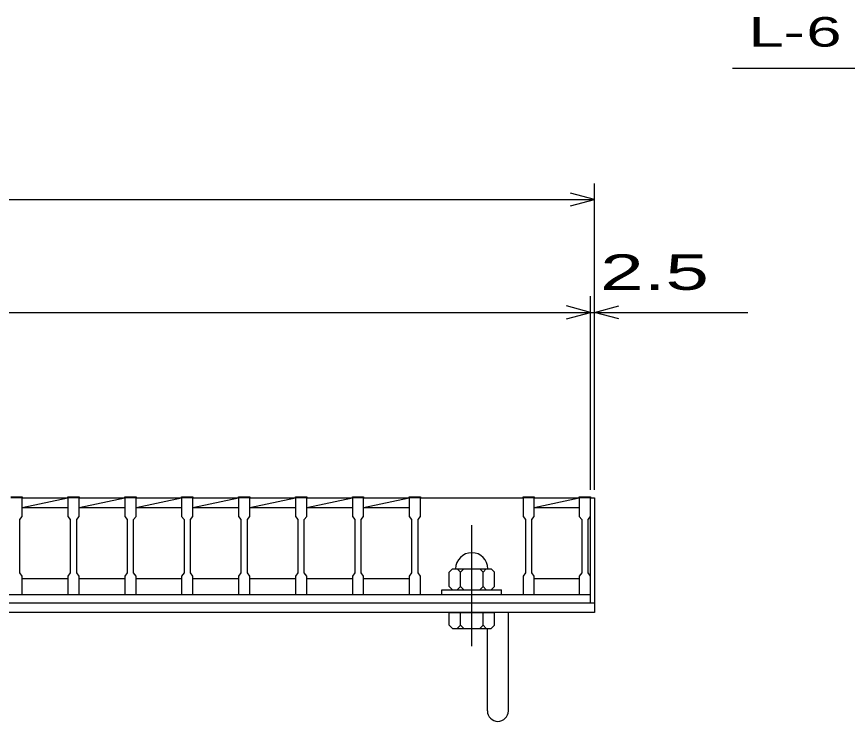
# Model space of a CAD drawing. Units: millimetres, scale not verified. Extents: x -1820 to 1731, y -1282 to 1054.
# Drawn here: x -709 to -194, y -686 to -249 of the extents above; entities that cross this region are included whole.
import ezdxf
from ezdxf.enums import TextEntityAlignment as Align

# ---------------------------------------------------------------- set-up
doc = ezdxf.new("R2010")
doc.units = ezdxf.units.MM
doc.header["$LTSCALE"] = 10
doc.linetypes.add('CHAIN', pattern=[18.5, 12, -1.5, 3.5, -1.5])
for name, color, linetype, lineweight in [('16', 3, 'Continuous', 25), ('19', 6, 'Continuous', 25), ('22', 4, 'Continuous', 25)]:
    doc.layers.add(name, color=color, linetype=linetype, lineweight=lineweight)
doc.styles.add('ベクトル', font='')
doc.styles.get('ベクトル').set_extended_font_data('ベクトル')

msp = doc.modelspace()

# ---------------------------------------------------------------- linework, layer by layer
at = {"layer": '16'}
for p, q in [((-712.6, -546.8), (-705.6, -546.8)), ((-705.6, -547.5), (-712.6, -547.5)), ((-705.6, -546.8), (-705.6, -547.5)), ((-705.6, -559), (-705.6, -547.5)), ((-705.6, -547.5), (-677.3, -547.5)), ((-705.6, -553.5), (-677.3, -547.5)), ((-677.3, -547.5), (-677.3, -546.8)), ((-677.3, -546.8), (-670.3, -546.8)), ((-677.3, -547.5), (-677.3, -559)), ((-670.3, -547.5), (-677.3, -547.5)), ((-670.3, -546.8), (-670.3, -547.5)), ((-670.3, -559), (-670.3, -547.5)), ((-670.3, -547.5), (-642, -547.5)), ((-670.3, -553.5), (-642, -547.5)), ((-642, -547.5), (-642, -546.8)), ((-642, -546.8), (-635, -546.8)), ((-642, -547.5), (-642, -559)), ((-635, -547.5), (-642, -547.5)), ((-635, -546.8), (-635, -547.5)), ((-635, -559), (-635, -547.5)), ((-635, -547.5), (-606.7, -547.5)), ((-635, -553.5), (-606.7, -547.5)), ((-606.7, -547.5), (-606.7, -546.8)), ((-606.7, -546.8), (-599.7, -546.8)), ((-606.7, -547.5), (-606.7, -559)), ((-599.7, -547.5), (-606.7, -547.5)), ((-599.7, -546.8), (-599.7, -547.5)), ((-599.7, -559), (-599.7, -547.5)), ((-599.7, -547.5), (-571.4, -547.5)), ((-599.7, -553.5), (-571.4, -547.5)), ((-571.4, -547.5), (-571.4, -546.8)), ((-571.4, -546.8), (-564.4, -546.8)), ((-571.4, -547.5), (-571.4, -559)), ((-564.4, -547.5), (-571.4, -547.5)), ((-564.4, -546.8), (-564.4, -547.5)), ((-564.4, -559), (-564.4, -547.5)), ((-564.4, -547.5), (-536.1, -547.5)), ((-564.4, -553.5), (-536.1, -547.5)), ((-536.1, -547.5), (-536.1, -546.8)), ((-536.1, -546.8), (-529.1, -546.8)), ((-536.1, -547.5), (-536.1, -559)), ((-529.1, -547.5), (-536.1, -547.5)), ((-529.1, -546.8), (-529.1, -547.5)), ((-529.1, -559), (-529.1, -547.5)), ((-529.1, -547.5), (-500.8, -547.5)), ((-529.1, -553.5), (-500.8, -547.5)), ((-500.8, -547.5), (-500.8, -546.8)), ((-500.8, -546.8), (-493.8, -546.8)), ((-500.8, -547.5), (-500.8, -559)), ((-493.8, -547.5), (-500.8, -547.5)), ((-493.8, -546.8), (-493.8, -547.5)), ((-493.8, -559), (-493.8, -547.5)), ((-493.8, -547.5), (-465.5, -547.5)), ((-493.8, -553.5), (-465.5, -547.5)), ((-465.5, -547.5), (-465.5, -546.8)), ((-465.5, -546.8), (-458.5, -546.8)), ((-465.5, -547.5), (-465.5, -559)), ((-458.5, -547.5), (-465.5, -547.5)), ((-458.5, -546.8), (-458.5, -547.5)), ((-458.5, -559), (-458.5, -547.5)), ((-458.5, -547.5), (-394.9, -547.5)), ((-394.9, -547.5), (-394.9, -546.8)), ((-394.9, -546.8), (-387.9, -546.8)), ((-394.9, -547.5), (-394.9, -559)), ((-387.9, -547.5), (-394.9, -547.5)), ((-387.9, -546.8), (-387.9, -547.5)), ((-387.9, -559), (-387.9, -547.5)), ((-387.9, -547.5), (-360, -547.5)), ((-387.9, -553.5), (-360, -547.58)), ((-360, -547.5), (-360, -546.8)), ((-360, -546.8), (-353, -546.8)), ((-360, -547.5), (-360, -559)), ((-353, -547.5), (-360, -547.5)), ((-353, -546.8), (-353, -547.5)), ((-353, -559), (-353, -547.5)), ((-353, -597.5), (-353, -547.5)), ((-705.6, -553.5), (-677.3, -553.5)), ((-670.3, -553.5), (-642, -553.5)), ((-635, -553.5), (-606.7, -553.5)), ((-599.7, -553.5), (-571.4, -553.5)), ((-564.4, -553.5), (-536.1, -553.5)), ((-529.1, -553.5), (-500.8, -553.5)), ((-493.8, -553.5), (-465.5, -553.5)), ((-387.9, -553.5), (-360, -553.5)), ((-707.1, -561), (-705.6, -559)), ((-707.1, -594), (-707.1, -561)), ((-677.3, -559), (-675.8, -561)), ((-675.8, -561), (-675.8, -594)), ((-671.8, -561), (-670.3, -559)), ((-671.8, -594), (-671.8, -561)), ((-642, -559), (-640.5, -561)), ((-640.5, -561), (-640.5, -594)), ((-636.5, -561), (-635, -559)), ((-636.5, -594), (-636.5, -561)), ((-606.7, -559), (-605.2, -561)), ((-605.2, -561), (-605.2, -594)), ((-601.2, -561), (-599.7, -559)), ((-601.2, -594), (-601.2, -561)), ((-571.4, -559), (-569.9, -561)), ((-569.9, -561), (-569.9, -594)), ((-565.9, -561), (-564.4, -559)), ((-565.9, -594), (-565.9, -561)), ((-536.1, -559), (-534.6, -561)), ((-534.6, -561), (-534.6, -594)), ((-530.6, -561), (-529.1, -559)), ((-530.6, -594), (-530.6, -561)), ((-500.8, -559), (-499.3, -561)), ((-499.3, -561), (-499.3, -594)), ((-495.3, -561), (-493.8, -559)), ((-495.3, -594), (-495.3, -561)), ((-465.5, -559), (-464, -561)), ((-464, -561), (-464, -594)), ((-460, -561), (-458.5, -559)), ((-460, -594), (-460, -561)), ((-394.9, -559), (-393.4, -561)), ((-393.4, -561), (-393.4, -594)), ((-389.4, -561), (-387.9, -559)), ((-389.4, -594), (-389.4, -561)), ((-360, -559), (-358.5, -561)), ((-358.5, -561), (-358.5, -594)), ((-354.5, -561), (-353, -559)), ((-354.5, -594), (-354.5, -561)), ((-438.7, -591.5), (-440.7, -593.5)), ((-438.7, -591.5), (-414.7, -591.5)), ((-433.7, -593.5), (-435.7, -591.5)), ((-433.7, -593.5), (-431.7, -591.5)), ((-419.7, -593.5), (-421.7, -591.5)), ((-419.7, -593.5), (-417.7, -591.5)), ((-412.7, -593.5), (-414.7, -591.5)), ((-705.6, -596), (-707.1, -594)), ((-705.6, -607.5), (-705.6, -596)), ((-705.6, -597.5), (-677.3, -597.5)), ((-675.8, -594), (-677.3, -596)), ((-677.3, -596), (-677.3, -607.5)), ((-670.3, -596), (-671.8, -594)), ((-670.3, -607.5), (-670.3, -596)), ((-670.3, -597.5), (-642, -597.5)), ((-640.5, -594), (-642, -596)), ((-642, -596), (-642, -607.5)), ((-635, -596), (-636.5, -594)), ((-635, -607.5), (-635, -596)), ((-635, -597.5), (-606.7, -597.5)), ((-605.2, -594), (-606.7, -596)), ((-606.7, -596), (-606.7, -607.5)), ((-599.7, -596), (-601.2, -594)), ((-599.7, -607.5), (-599.7, -596)), ((-599.7, -597.5), (-571.4, -597.5)), ((-569.9, -594), (-571.4, -596)), ((-571.4, -596), (-571.4, -607.5)), ((-564.4, -596), (-565.9, -594)), ((-564.4, -607.5), (-564.4, -596)), ((-564.4, -597.5), (-536.1, -597.5)), ((-534.6, -594), (-536.1, -596)), ((-536.1, -596), (-536.1, -607.5)), ((-529.1, -596), (-530.6, -594)), ((-529.1, -607.5), (-529.1, -596)), ((-529.1, -597.5), (-500.8, -597.5)), ((-499.3, -594), (-500.8, -596)), ((-500.8, -596), (-500.8, -607.5)), ((-493.8, -596), (-495.3, -594)), ((-493.8, -607.5), (-493.8, -596)), ((-493.8, -597.5), (-465.5, -597.5)), ((-464, -594), (-465.5, -596)), ((-465.5, -596), (-465.5, -607.5)), ((-458.5, -596), (-460, -594)), ((-458.5, -607.5), (-458.5, -596)), ((-440.7, -602.5), (-440.7, -593.5)), ((-433.7, -602.5), (-433.7, -593.5)), ((-419.7, -602.5), (-419.7, -593.5)), ((-412.7, -602.5), (-412.7, -593.5)), ((-393.4, -594), (-394.9, -596)), ((-394.9, -596), (-394.9, -607.5)), ((-387.9, -596), (-389.4, -594)), ((-387.9, -607.5), (-387.9, -596)), ((-387.9, -597.5), (-360, -597.5)), ((-358.5, -594), (-360, -596)), ((-360, -596), (-360, -607.5)), ((-353, -596), (-354.5, -594)), ((-353, -607.5), (-353, -596)), ((-440.7, -602.5), (-438.7, -604.5)), ((-435.7, -604.5), (-433.7, -602.5)), ((-433.7, -602.5), (-431.7, -604.5)), ((-421.7, -604.5), (-419.7, -602.5)), ((-419.7, -602.5), (-417.7, -604.5)), ((-414.7, -604.5), (-412.7, -602.5)), ((-1348, -607.5), (-353, -607.5)), ((-712.6, -607.5), (-705.6, -607.5)), ((-677.3, -607.5), (-670.3, -607.5)), ((-642, -607.5), (-635, -607.5)), ((-606.7, -607.5), (-599.7, -607.5)), ((-571.4, -607.5), (-564.4, -607.5)), ((-536.1, -607.5), (-529.1, -607.5)), ((-500.8, -607.5), (-493.8, -607.5)), ((-465.5, -607.5), (-458.5, -607.5)), ((-458.5, -607.5), (-394.9, -607.5)), ((-445.2, -607.5), (-445.2, -604.5)), ((-445.2, -604.5), (-408.2, -604.5)), ((-445.2, -607.5), (-408.2, -607.5)), ((-408.2, -607.5), (-408.2, -604.5)), ((-394.9, -607.5), (-387.9, -607.5)), ((-360, -607.5), (-353, -607.5)), ((-353, -612.5), (-353, -607.5)), ((-1348, -612.5), (-353, -612.5))]:
    msp.add_line(p, q, dxfattribs=at)
at = {"layer": '16', "linetype": 'CHAIN'}
msp.add_line((-426.7, -639.5), (-426.7, -564.5), dxfattribs=at)
at = {"layer": '16'}
msp.add_arc((-426.7, -591.5), 10, 0, 180, dxfattribs=at)
at = {"layer": '19'}
for p, q in [((-353, -547.5), (-350.5, -547.5)), ((-350.5, -547.5), (-350.5, -612.5)), ((-1350.5, -612.5), (-350.5, -612.5)), ((-350.5, -612.5), (-350.5, -618.5)), ((-350.5, -618.5), (-1350.5, -618.5)), ((-440.7, -626.5), (-440.7, -618.5)), ((-440.7, -618.5), (-412.7, -618.5)), ((-433.7, -626.5), (-433.7, -618.5)), ((-419.7, -626.5), (-419.7, -618.5)), ((-412.7, -626.5), (-412.7, -618.5)), ((-404, -679.61), (-404, -618.5)), ((-440.7, -626.5), (-438.7, -628.5)), ((-438.7, -628.5), (-414.7, -628.5)), ((-433.7, -626.5), (-435.7, -628.5)), ((-431.7, -628.5), (-433.7, -626.5)), ((-419.7, -626.5), (-421.7, -628.5)), ((-417.7, -628.5), (-419.7, -626.5)), ((-417, -679.61), (-417, -628.5)), ((-414.7, -628.5), (-412.7, -626.5))]:
    msp.add_line(p, q, dxfattribs=at)
msp.add_arc((-410.5, -679.61), 6.5, 180, 0, dxfattribs=at)
at = {"layer": '22'}
for p, q in [((-265, -281), (-65, -281)), ((-350.5, -542.5), (-350.5, -352.5)), ((-350.5, -362.5), (-365.5, -358.5)), ((-1350.5, -362.5), (-350.5, -362.5)), ((-365.5, -366.5), (-350.5, -362.5)), ((-353, -542.5), (-353, -422.5)), ((-350.5, -542.5), (-350.5, -422.5)), ((-1348, -432.5), (-353, -432.5)), ((-353, -432.5), (-368, -428.5)), ((-368, -436.5), (-353, -432.5)), ((-353, -432.5), (-350.5, -432.5)), ((-350.5, -432.5), (-335.5, -428.5)), ((-335.5, -436.5), (-350.5, -432.5)), ((-350.5, -432.5), (-255.5, -432.5))]:
    msp.add_line(p, q, dxfattribs=at)

# ---------------------------------------------------------------- texts
at = {"layer": '22', "color": 2, "style": 'ベクトル'}
for s, height, width, p in [('L-', 18.33, 1.6, (-255, -258.5)), (' 6 ', 18.33, 1.6, (-230, -258.5)), (' 2.5 ', 21.99, 1.65, (-360.5, -407.5))]:
    msp.add_text(s, height=height, dxfattribs=dict(at, width=width)).set_placement(p, align=Align.MIDDLE_LEFT)

doc.saveas('drawing.dxf')
